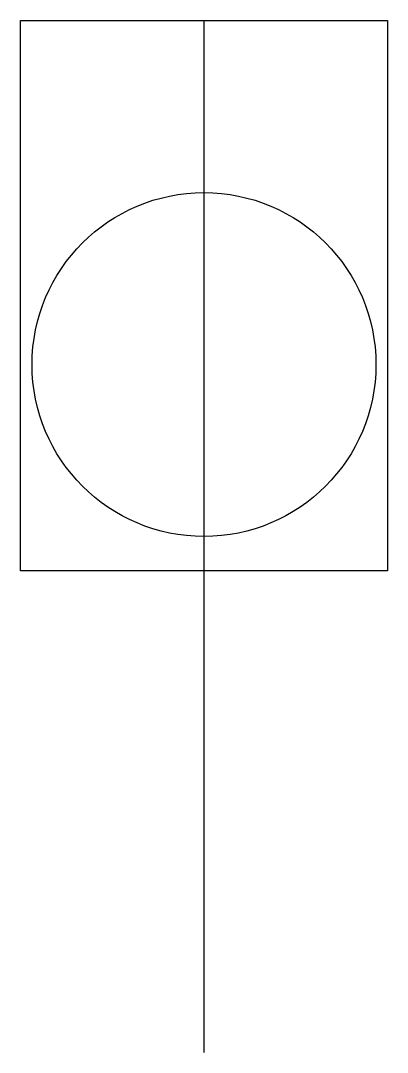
# Model space of a CAD drawing. Header units: millimetres. Extents: x -2.7 to 2.7, y 0 to 15.
import ezdxf

# ---------------------------------------------------------------- set-up
doc = ezdxf.new("R2010")
doc.units = ezdxf.units.MM
doc.layers.get('0').update_dxf_attribs({"linetype": 'CONTINUOUS'})

msp = doc.modelspace()

# ---------------------------------------------------------------- linework, layer by layer
msp.add_line((0, 0), (0, 15))
msp.add_lwpolyline([(-2.667, 15), (-2.538, 15), (2.538, 15), (2.667, 15), (2.667, 7), (-2.667, 7)], close=True)
msp.add_circle((0, 10), 2.5)

doc.saveas('drawing.dxf')
